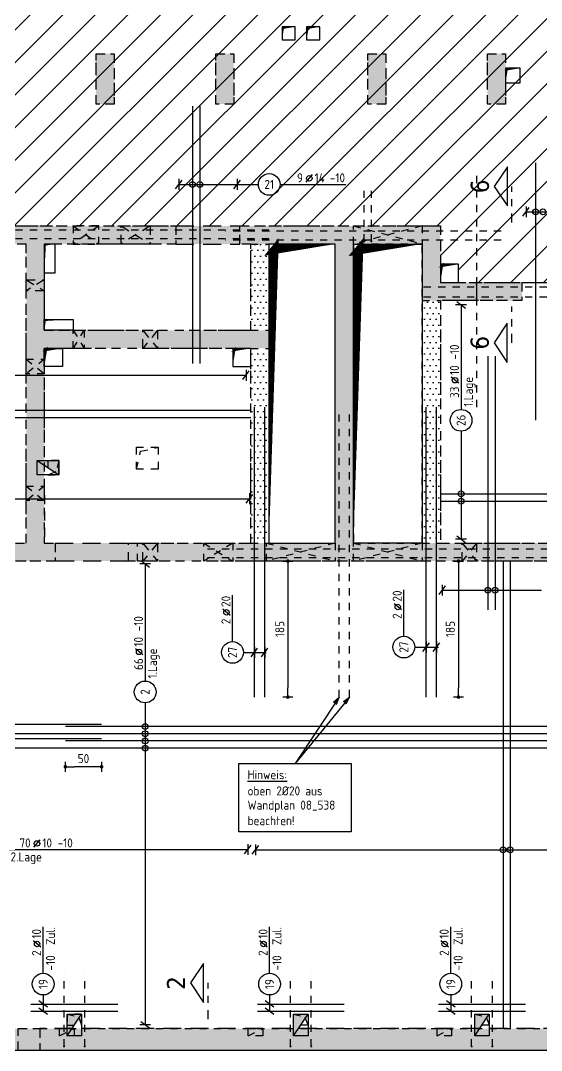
# Model space of a CAD drawing. Extents: x -4 to 87.4, y -7.1 to 49.1.
# Drawn here: x 19.92 to 27.11, y 17.26 to 31.47 of the extents above; entities that cross this region are included whole.
import ezdxf
from ezdxf.enums import TextEntityAlignment as Align

# ---------------------------------------------------------------- set-up
doc = ezdxf.new("R2010")
doc.units = 0
doc.header["$LTSCALE"] = 0.5
for name, pattern in [('AUSGEZOGEN', [1000.01, 1000, 0.01]), ('DASHED', [0.75, 0.5, -0.25]), ('DOT', [0.175, 0.05, -0.125]), ('HIDDEN', [0.375, 0.25, -0.125]), ('HIDDEN2', [0.187, 0.125, -0.062]), ('PUNKT', [0.175, 0.05, -0.125]), ('STRICHPUNKT2', [0.55, 0.25, -0.125, 0.05, -0.125]), ('VERDECKT', [0.375, 0.25, -0.125])]:
    doc.linetypes.add(name, pattern=pattern)
for name, color, linetype in [('1.OG', 7, 'Continuous'), ('BETON', 7, 'Continuous'), ('Brüstung 1.OG', 7, 'Continuous'), ('BZ', 7, 'Continuous'), ('DD', 7, 'Continuous'), ('DRUEBER', 7, 'Continuous'), ('grau_dunkel', 7, 'Continuous'), ('grau_hell', 7, 'Continuous'), ('grau_mittel', 7, 'Continuous'), ('HILFE', 7, 'Continuous'), ('MASSE', 7, 'Continuous'), ('OBJEKT', 7, 'Continuous'), ('RND', 7, 'Continuous'), ('SCHATTEN', 7, 'Continuous'), ('SCHNITTE', 7, 'Continuous'), ('SCHRAFF', 7, 'Continuous'), ('TEXT', 7, 'Continuous'), ('VERDECKT', 7, 'Continuous'), ('VERDECKT1', 7, 'Continuous'), ('WD', 7, 'Continuous')]:
    doc.layers.add(name, color=color, linetype=linetype)
doc.styles.add('helv', font='tahoma.ttf')
doc.styles.add('txt', font='isocp.shx')
doc.dimstyles.new('DOT_I', dxfattribs={"dimscale": 0.5, "dimtxt": 0.25, "dimasz": 0.25, "dimexe": 0.1, "dimexo": 0.3, "dimgap": 0.1, "dimtad": 1, "dimdec": 3, "dimzin": 3, "dimtxsty": 'txt', "dimblk": 'DOT', "dimblk1": 'DOT', "dimblk2": 'DOT', "dimsah": 1, "dimcen": 0.1, "dimse1": 1, "dimse2": 1, "dimazin": 0, "dimtfac": 1, "dimtdec": 4, "dimtix": 1, "dimtmove": 2, "dimatfit": 3, "dimfxl": 0, "dimtvp": 1, "dimtolj": 1, "dimtzin": 0, "dimarcsym": 0})
pattern_1 = [(0, (1.404987, 55.841414), (0.01984375, 0.0396875), [0, -0.0396875])]

# ---------------------------------------------------------------- blocks, each defined once
blk = doc.blocks.new('lei_gre')
at = {"layer": 'RND', "color": 7, "linetype": 'Continuous'}
for p, q in [((-0.09, -0.12), (0.09, 0.12)), ((0, 0.15), (0, -0.15))]:
    blk.add_line(p, q, dxfattribs=at)
blk = doc.blocks.new('RND_LEI')
at = {"layer": 'RND', "color": 7, "linetype": 'Continuous'}
blk.add_line((1.022, 0.066), (1.19, 0.27), dxfattribs=at)
for centre, radius in [((0, 0), 0.3), ((1.106, 0.168), 0.075)]:
    blk.add_circle(centre, radius, dxfattribs=at)
at = {"layer": 'RND', "color": 7, "linetype": 'Continuous', "style": 'txt'}
blk.add_attdef('ANZ', text='', height=0.25, dxfattribs=at).set_placement((0.931, 0.057), align=Align.RIGHT)
for tag, p in [('DUM', (1.253, 0.057)), ('ABSTD', (1.674, 0.057)), ('POSTXT', (0.374, -0.327))]:
    blk.add_attdef(tag, p, '', height=0.25, dxfattribs=at)
blk.add_attdef('POSL', text='', height=0.25, dxfattribs=at).set_placement((0, 0), align=Align.MIDDLE)
blk = doc.blocks.new('DOT')
at = {"layer": 'MASSE', "color": 7, "linetype": 'Continuous'}
for p, q in [((0, 0), (-1, 0)), ((0, 0.54), (0, -0.54))]:
    blk.add_line(p, q, dxfattribs=at)
at = {"layer": 'MASSE', "color": 7, "linetype": 'Continuous', "const_width": 0.2}
blk.add_lwpolyline([(-0.1, 0, 1), (0.1, 0, 1)], format="xyb", close=True, dxfattribs=at)
blk = doc.blocks.new('*D17')
at = {"layer": 'Defpoints', "color": 0, "linetype": 'AUSGEZOGEN', "transparency": 16777216}
for p in [(20.539, 21.173), (20.539, 21.173), (21.039, 21.173)]:
    blk.add_point(p, dxfattribs=at)
at = {"layer": 'MASSE', "color": 0, "linetype": 'AUSGEZOGEN', "lineweight": -2, "transparency": 16777216}
blk.add_line((20.914, 21.173), (20.664, 21.173), dxfattribs=at)
at = {"layer": 'MASSE', "color": 0, "linetype": 'AUSGEZOGEN', "lineweight": -2, "transparency": 16777216, "xscale": 0.125, "yscale": 0.125, "zscale": 0.125, "rotation": 180}
blk.add_blockref('DOT', (20.539, 21.173), dxfattribs=at)
at = {"layer": 'MASSE', "color": 0, "linetype": 'AUSGEZOGEN', "lineweight": -2, "transparency": 16777216, "xscale": 0.125, "yscale": 0.125, "zscale": 0.125}
blk.add_blockref('DOT', (21.039, 21.173), dxfattribs=at)
at = {"layer": 'MASSE', "color": 0, "linetype": 'AUSGEZOGEN', "transparency": 16777216, "insert": (20.789, 21.286), "char_height": 0.125, "attachment_point": 5, "style": 'txt'}
blk.add_mtext('\\A1;50', dxfattribs=at)
blk = doc.blocks.new('SCHN-1')
at = {"layer": 'SCHNITTE', "color": 5, "linetype": 'Continuous'}
blk.add_lwpolyline([(0.54, 0.125), (0, 0.485), (-0.54, 0.125)], close=True, dxfattribs=at)
at = {"layer": 'SCHNITTE', "color": 6, "linetype": 'Continuous', "style": 'helv'}
blk.add_attdef('SCHN-1', text='', height=0.5, dxfattribs=at).set_placement((0, 0.635), align=Align.CENTER)
blk = doc.blocks.new('*D64')
at = {"layer": 'Defpoints', "color": 0, "linetype": 'AUSGEZOGEN', "transparency": 16777216}
for p in [(23.61, 24.01), (23.61, 22.135), (23.61, 22.135)]:
    blk.add_point(p, dxfattribs=at)
at = {"layer": 'MASSE', "color": 0, "linetype": 'AUSGEZOGEN', "lineweight": -2, "transparency": 16777216}
blk.add_line((23.61, 23.885), (23.61, 22.26), dxfattribs=at)
at = {"layer": 'MASSE', "color": 0, "linetype": 'AUSGEZOGEN', "lineweight": -2, "transparency": 16777216, "xscale": 0.125, "yscale": 0.125, "zscale": 0.125}
for p, rotation in [((23.61, 24.01), 90), ((23.61, 22.135), 270)]:
    blk.add_blockref('DOT', p, dxfattribs=dict(at, rotation=rotation))
at = {"layer": 'MASSE', "color": 0, "linetype": 'AUSGEZOGEN', "transparency": 16777216, "insert": (23.498, 23.073), "char_height": 0.125, "attachment_point": 5, "rotation": 90, "style": 'txt'}
blk.add_mtext('\\A1;185', dxfattribs=at)
blk = doc.blocks.new('*D65')
at = {"layer": 'Defpoints', "color": 0, "linetype": 'AUSGEZOGEN', "transparency": 16777216}
for p in [(25.964, 24.01), (25.964, 22.135), (25.964, 22.135)]:
    blk.add_point(p, dxfattribs=at)
at = {"layer": 'MASSE', "color": 0, "linetype": 'AUSGEZOGEN', "lineweight": -2, "transparency": 16777216}
blk.add_line((25.964, 23.885), (25.964, 22.26), dxfattribs=at)
at = {"layer": 'MASSE', "color": 0, "linetype": 'AUSGEZOGEN', "lineweight": -2, "transparency": 16777216, "xscale": 0.125, "yscale": 0.125, "zscale": 0.125}
for p, rotation in [((25.964, 24.01), 90), ((25.964, 22.135), 270)]:
    blk.add_blockref('DOT', p, dxfattribs=dict(at, rotation=rotation))
at = {"layer": 'MASSE', "color": 0, "linetype": 'AUSGEZOGEN', "transparency": 16777216, "insert": (25.852, 23.073), "char_height": 0.125, "attachment_point": 5, "rotation": 90, "style": 'txt'}
blk.add_mtext('\\A1;185', dxfattribs=at)
blk = doc.blocks.new('Pfeillinie')
at = {"layer": 'TEXT', "linetype": 'Continuous'}
blk.add_hatch(color=7, dxfattribs=at).paths.add_polyline_path([(0, 0), (-0.8, 0.2), (-0.8, 0), (-0.8, -0.2)])
at = {"layer": 'TEXT', "color": 7, "linetype": 'Continuous'}
for p, q in [((-0.8, 0), (-0.8, 0.2)), ((-0.8, 0.2), (0, 0)), ((-0.8, 0), (-0.8, -0.2)), ((-0.8, -0.2), (0, 0))]:
    blk.add_line(p, q, dxfattribs=at)

msp = doc.modelspace()

# ---------------------------------------------------------------- hatches: boundary and pattern name
at = {"layer": 'grau_dunkel', "transparency": 33554687}
for points in [[(20.4489, 25.4001), (20.1489, 25.4001), (20.4489, 25.2001)], [(20.5639, 17.7601), (20.5639, 17.4601), (20.7639, 17.7601)], [(23.6889, 17.7601), (23.6889, 17.4601), (23.8889, 17.7601)], [(26.1889, 17.7601), (26.1889, 17.4601), (26.3889, 17.7601)]]:
    msp.add_hatch(color=21, dxfattribs=at).paths.add_polyline_path(points)
at = {"layer": 'grau_hell', "linetype": 'AUSGEZOGEN'}
h = msp.add_hatch(dxfattribs=at)
h.set_pattern_fill('ANSI31', color=9, scale=0.1, style=0, double=1)
h.set_pattern_definition([(45, (0.41612, -0.21238), (-0.2245064, 0.2245064), [])])
h.paths.add_polyline_path([(28.2389, 27.8551), (28.2389, 27.8551), (28.5239, 27.8551), (28.5239, 28.4851), (29.7439, 28.4851), (29.7439, 27.8551), (30.5889, 27.8551), (30.5889, 27.6051), (30.5889, 27.6051), (29.7014, 27.6051), (29.7014, 24.2601), (30.7839, 24.2601), (34.3339, 24.2601), (35.3439, 24.2601), (36.589, 24.2601), (36.5889, 27.6051), (35.5389, 27.6051), (35.5389, 27.8551), (36.0889, 27.8551), (36.0889, 28.3551), (36.5889, 28.3551), (36.5889, 28.6351), (42.4139, 28.6351), (42.4139, 30.2601), (42.4139, 38.2101), (41.1139, 38.2101), (41.1139, 32.0444), (17.7389, 32.0444), (17.7389, 38.2101), (16.4139, 38.2101), (16.4139, 31.3801), (16.6039, 31.3801), (16.6039, 31.2001), (16.4139, 31.2001), (16.4139, 30.2601), (16.4139, 28.6351), (22.0639, 28.6351), (22.9489, 28.6351), (25.7139, 28.6351), (25.7139, 28.1051), (25.9639, 28.1051), (25.9639, 27.8551), (26.8389, 27.8551), (26.8389, 27.8551)])
at = {"layer": 'grau_mittel'}
h = msp.add_hatch(color=61, dxfattribs=at)
h.paths.add_polyline_path([(18.8639, 30.3151), (19.1139, 30.3151), (19.1139, 31.0101), (18.8639, 31.0101)])
h.paths.add_polyline_path([(21.2139, 31.0101), (20.9639, 31.0101), (20.9639, 30.3151), (21.2139, 30.3151)])
h.paths.add_polyline_path([(22.6139, 30.3151), (22.8639, 30.3151), (22.8639, 31.0101), (22.6139, 31.0101)])
h.paths.add_polyline_path([(24.9639, 31.0101), (24.7139, 31.0101), (24.7139, 30.3151), (24.9639, 30.3151)])
h.paths.add_polyline_path([(26.6139, 31.0101), (26.3639, 31.0101), (26.3639, 30.3151), (26.6139, 30.3151)])
h.paths.add_polyline_path([(30.3639, 31.0101), (30.1139, 31.0101), (30.1139, 30.3151), (30.3639, 30.3151)])
h.paths.add_polyline_path([(32.4639, 31.0101), (32.2139, 31.0101), (32.2139, 30.3151), (32.4639, 30.3151)])
h.paths.add_polyline_path([(34.1139, 31.0101), (33.8639, 31.0101), (33.8639, 30.3151), (34.1139, 30.3151)])
h.paths.add_polyline_path([(28.7139, 31.0101), (28.4639, 31.0101), (28.4639, 30.3151), (28.7139, 30.3151)])
h.paths.add_polyline_path([(35.9639, 30.3151), (36.2139, 30.3151), (36.2139, 31.0101), (35.9639, 31.0101)])
h.paths.add_polyline_path([(37.8639, 31.0101), (37.6139, 31.0101), (37.6139, 30.3151), (37.8639, 30.3151)])
h.paths.add_polyline_path([(39.9639, 31.0101), (39.7139, 31.0101), (39.7139, 30.3151), (39.9639, 30.3151)])
h = msp.add_hatch(color=61, dxfattribs=at)
h.paths.add_polyline_path([(13.6639, 24.0101), (14.0636, 24.0101), (14.0636, 24.2601), (13.914, 24.2601), (13.9139, 28.3851), (16.4139, 28.3851), (16.4139, 28.6351), (13.6639, 28.6351)])
h.paths.add_polyline_path([(14.0636, 24.2601), (14.0636, 24.0101), (15.0739, 24.0101), (15.0739, 24.2601)], flags=17)
h.paths.add_polyline_path([(15.0739, 24.0101), (15.2739, 24.0101), (15.2739, 24.2601), (15.0739, 24.2601)], flags=17)
h.paths.add_polyline_path([(18.4389, 24.0101), (18.4389, 24.2601), (15.4739, 24.2601), (15.4739, 24.0101)])
h.paths.add_polyline_path([(18.6389, 24.0101), (18.8389, 24.0101), (18.8389, 24.2601), (18.6389, 24.2601)])
h.paths.add_polyline_path([(19.8489, 24.0101), (19.8489, 24.2601), (18.8389, 24.2601), (18.8389, 24.0101)])
h.paths.add_polyline_path([(20.3989, 24.0101), (20.3989, 24.2601), (20.249, 24.2601), (20.2489, 26.9451), (21.6089, 26.9451), (21.6089, 27.1951), (20.2489, 27.1951), (20.2489, 27.7401), (19.9989, 27.7401), (19.9989, 24.2601), (19.8489, 24.2601), (19.8489, 24.0101)])
h = msp.add_hatch(color=61, dxfattribs=at)
h.paths.add_polyline_path([(16.6139, 28.6351), (16.6139, 28.3851), (17.6689, 28.3851), (17.6689, 28.6351)])
h.paths.add_polyline_path([(17.8689, 28.6351), (17.8689, 28.3851), (19.9989, 28.3851), (19.9989, 27.8901), (20.2489, 27.8901), (20.2489, 28.3851), (21.3089, 28.3851), (21.3089, 28.6351)])
h.paths.add_polyline_path([(22.0639, 28.6351), (21.7089, 28.6351), (21.7089, 28.3851), (22.0639, 28.3851)])
h.paths.add_polyline_path([(22.0639, 28.6351), (22.0639, 28.3851), (22.9489, 28.3851), (22.9489, 28.6351)])
h.paths.add_polyline_path([(22.9489, 28.6351), (22.9489, 28.3851), (23.0989, 28.3851), (23.3489, 28.3851), (24.2639, 28.3851), (24.2639, 24.2601), (23.3489, 24.2601), (23.0989, 24.2601), (21.8089, 24.2601), (21.8089, 24.0101), (26.0139, 24.0101), (26.0139, 24.2601), (25.7139, 24.2601), (25.4639, 24.2601), (24.5139, 24.2601), (24.5139, 28.3851), (25.4639, 28.3851), (25.4639, 27.6051), (25.7139, 27.6051), (26.8389, 27.6051), (26.8389, 27.8551), (25.7139, 27.8551), (25.7139, 28.6351)])
for points in [[(23.0989, 26.9451), (23.3489, 26.9451), (23.3489, 27.1951), (23.0989, 27.1951), (21.8089, 27.1951), (21.8089, 26.9451)], [(34.3339, 24.0101), (34.3339, 24.2601), (26.2139, 24.2601), (26.2139, 24.0101)]]:
    msp.add_hatch(color=61, dxfattribs=at).paths.add_polyline_path(points)
h = msp.add_hatch(color=61, dxfattribs=at)
h.paths.add_polyline_path([(21.4089, 24.0101), (21.4089, 24.2601), (20.3989, 24.2601), (20.3989, 24.0101)])
h.paths.add_polyline_path([(21.4089, 24.2601), (21.4089, 24.0101), (21.6089, 24.0101), (21.6089, 24.2601)])
h = msp.add_hatch(color=61, dxfattribs=at)
h.paths.add_polyline_path([(10.5389, 17.5601), (10.5389, 17.2601), (13.6389, 17.2601), (13.6389, 17.5601)])
h.paths.add_polyline_path([(13.9389, 17.5601), (13.9389, 17.2601), (19.8889, 17.2601), (19.8889, 17.5601)])
h.paths.add_polyline_path([(20.1889, 17.5601), (20.1889, 17.2601), (27.3889, 17.2601), (27.3889, 17.5601)])
h.paths.add_polyline_path([(34.8889, 17.2601), (34.8889, 17.5601), (27.6889, 17.5601), (27.6889, 17.2601)])
h.paths.add_polyline_path([(35.1889, 17.5601), (35.1889, 17.2601), (42.3889, 17.2601), (42.3889, 17.5601)])
h.paths.add_polyline_path([(42.6889, 17.5601), (42.6889, 17.2601), (48.3889, 17.2601), (48.3889, 17.5601)])
h = msp.add_hatch(color=61, dxfattribs=at)
h.paths.add_polyline_path([(13.9389, 17.2601), (13.9389, 17.5601), (13.6389, 17.5601), (13.6389, 17.2601)])
h.paths.add_polyline_path([(20.1889, 17.5601), (19.8889, 17.5601), (19.8889, 17.2601), (20.1889, 17.2601)])
h.paths.add_polyline_path([(27.6889, 17.5601), (27.3889, 17.5601), (27.3889, 17.2601), (27.6889, 17.2601)])
h.paths.add_polyline_path([(35.1889, 17.2601), (35.1889, 17.5601), (34.8889, 17.5601), (34.8889, 17.2601)])
at = {"layer": 'SCHRAFF'}
h = msp.add_hatch(dxfattribs=at)
h.set_pattern_fill('DOTS', scale=0.025, double=1)
h.set_pattern_definition(pattern_1)
h.paths.add_polyline_path([(21.2139, 31.0101), (20.9639, 31.0101), (20.9639, 30.3151), (21.2139, 30.3151)])
h.paths.add_polyline_path([(22.6139, 30.3151), (22.8639, 30.3151), (22.8639, 31.0101), (22.6139, 31.0101)])
h.paths.add_polyline_path([(24.9639, 31.0101), (24.7139, 31.0101), (24.7139, 30.3151), (24.9639, 30.3151)])
h.paths.add_polyline_path([(26.3639, 30.3151), (26.6139, 30.3151), (26.6139, 31.0101), (26.3639, 31.0101)])
h = msp.add_hatch(dxfattribs=at)
h.set_pattern_fill('DOTS', scale=0.025, double=1)
h.set_pattern_definition(pattern_1)
h.paths.add_polyline_path([(20.2489, 27.1951), (20.2489, 28.3851), (22.0639, 28.3851), (22.0639, 28.6351), (13.6639, 28.6351), (13.6639, 24.0101), (14.0639, 24.0101), (14.0639, 24.2601), (13.9139, 24.2601), (13.9139, 28.3851), (19.999, 28.3851), (19.999, 24.2601), (19.8489, 24.2601), (19.8489, 24.0101), (20.3989, 24.0101), (20.3989, 24.2601), (20.2489, 24.2601), (20.2489, 26.9451), (23.0989, 26.9451), (23.3489, 26.9451), (23.3489, 27.1951), (23.0989, 27.1951)])
h.paths.add_polyline_path([(15.0739, 24.2601), (15.0739, 24.0101), (18.8389, 24.0101), (18.8389, 24.2601)])
h = msp.add_hatch(dxfattribs=at)
h.set_pattern_fill('DOTS', scale=0.025, double=1)
h.set_pattern_definition(pattern_1)
h.paths.add_polyline_path([(28.2389, 27.8551), (28.2389, 27.6051), (30.5889, 27.6051), (30.5889, 27.8551)], flags=17)
h.paths.add_polyline_path([(34.1389, 27.6051), (34.1389, 27.8551), (31.9889, 27.8551), (31.9889, 27.6051)])
h.paths.add_polyline_path([(30.7839, 24.0101), (30.7839, 24.2601), (25.7139, 24.2601), (25.4639, 24.2601), (24.5139, 24.2601), (24.5139, 28.3851), (25.4639, 28.3851), (25.4639, 27.6051), (25.7139, 27.6051), (26.8389, 27.6051), (26.8389, 27.8551), (25.7139, 27.8551), (25.7139, 28.6351), (22.9489, 28.6351), (22.9489, 28.3851), (23.0989, 28.3851), (23.3489, 28.3851), (24.2639, 28.3851), (24.2639, 24.2601), (23.3489, 24.2601), (23.0989, 24.2601), (21.5339, 24.2601), (21.5339, 24.0101)])
h = msp.add_hatch(dxfattribs=at)
h.set_pattern_fill('DOTS', scale=0.05, double=1)
h.set_pattern_definition([(0, (1.40499, 55.841414), (0.0396875, 0.079375), [0, -0.079375])])
h.paths.add_polyline_path([(23.3489, 28.3851), (23.0989, 28.3851), (23.0989, 27.1951), (23.3489, 27.1951)])
h.paths.add_polyline_path([(23.0989, 24.2601), (23.3489, 24.2601), (23.3489, 26.9451), (23.0989, 26.9451)])
h.paths.add_polyline_path([(25.4639, 24.2601), (25.7139, 24.2601), (25.7139, 27.6051), (25.4639, 27.6051)])
h = msp.add_hatch(dxfattribs=at)
h.set_pattern_fill('DOTS', scale=0.025, double=1)
h.set_pattern_definition(pattern_1)
h.paths.add_polyline_path([(13.6389, 17.2601), (13.9389, 17.2601), (13.9389, 17.5601), (13.6389, 17.5601)])
h.paths.add_polyline_path([(19.8889, 17.2601), (20.1889, 17.2601), (20.1889, 17.5601), (19.8889, 17.5601)])

# ---------------------------------------------------------------- linework, layer by layer
at = {"layer": '1.OG', "color": 7, "linetype": 'DOT', "lineweight": -2}
for points in [[(20.9639, 31.0101), (21.2139, 31.0101), (21.2139, 30.3151), (20.9639, 30.3151)], [(22.6139, 31.0101), (22.8639, 31.0101), (22.8639, 30.3151), (22.6139, 30.3151)], [(24.7139, 31.0101), (24.9639, 31.0101), (24.9639, 30.3151), (24.7139, 30.3151)], [(26.3639, 31.0101), (26.6139, 31.0101), (26.6139, 30.3151), (26.3639, 30.3151)], [(19.8889, 17.5601), (20.1889, 17.5601), (20.1889, 17.2601), (19.8889, 17.2601)]]:
    msp.add_lwpolyline(points, close=True, dxfattribs=at)
for points in [[(13.6639, 28.6351), (22.0639, 28.6351), (22.0639, 28.3851), (20.2489, 28.3851), (20.2489, 27.1951), (23.0989, 27.1951), (23.0989, 28.3851), (22.9489, 28.3851), (22.9489, 28.6351), (25.7139, 28.6351), (25.7139, 27.8551), (26.8389, 27.8551), (26.8389, 27.6051), (25.7139, 27.6051), (25.7139, 24.2601), (30.7839, 24.2601)], [(19.8489, 24.2601), (19.999, 24.2601), (19.999, 28.3851), (13.9139, 28.3851)], [(23.3489, 24.2601), (24.2639, 24.2601), (24.2639, 28.3851), (23.3489, 28.3851), (23.3489, 24.2601)], [(25.4639, 24.2601), (25.4639, 28.3851), (24.5139, 28.3851), (24.5139, 24.2601), (25.4639, 24.2601)], [(30.7839, 24.0101), (21.5339, 24.0101), (21.5339, 24.2601), (23.0989, 24.2601), (23.0989, 26.9451), (20.2489, 26.9451), (20.2489, 24.2601), (20.3989, 24.2601), (20.3989, 24.0101), (19.8489, 24.0101)]]:
    msp.add_lwpolyline(points, dxfattribs=at)
at = {"layer": 'BETON', "color": 6, "linetype": 'AUSGEZOGEN', "lineweight": -2}
msp.add_line((48.9389, 17.2601), (9.9639, 17.2601), dxfattribs=at)
for points in [[(24.2639, 28.3851), (23.3489, 28.3851), (23.3489, 24.2601), (24.2639, 24.2601)], [(24.5139, 28.3851), (25.4639, 28.3851), (25.4639, 24.2601), (24.5139, 24.2601)]]:
    msp.add_lwpolyline(points, close=True, dxfattribs=at)
at = {"layer": 'Brüstung 1.OG', "color": 102, "linetype": 'DOT'}
for p, q in [((20.1889, 17.5601), (27.3889, 17.5601)), ((27.3889, 17.2601), (20.1889, 17.2601))]:
    msp.add_line(p, q, dxfattribs=at)
at = {"layer": 'BZ', "color": 102, "linetype": 'PUNKT'}
for p, q in [((20.6489, 28.6351), (20.9989, 28.3851)), ((20.9989, 28.6351), (20.6489, 28.3851)), ((24.5139, 28.6351), (25.4639, 28.3851)), ((25.4639, 28.6351), (24.5139, 28.3851)), ((20.6489, 26.9451), (20.7989, 27.1951)), ((20.6489, 27.1951), (20.7989, 26.9451)), ((19.999, 26.7951), (20.2489, 26.5951)), ((20.2489, 26.7951), (19.999, 26.5951)), ((19.999, 25.0451), (20.2489, 24.8451)), ((20.2489, 25.0451), (19.999, 24.8451)), ((22.4489, 24.2601), (22.8489, 24.0101)), ((22.8489, 24.2601), (22.4489, 24.0101)), ((23.3139, 24.2601), (24.2639, 24.0101)), ((24.2639, 24.2601), (23.3139, 24.0101)), ((24.514, 24.2601), (25.4639, 24.0101)), ((25.4639, 24.2601), (24.514, 24.0101))]:
    msp.add_line(p, q, dxfattribs=at)
for points in [[(20.9989, 28.6351), (20.6489, 28.6351), (20.6489, 28.3851), (20.9989, 28.3851)], [(24.5139, 28.6351), (25.4639, 28.6351), (25.4639, 28.3851), (24.5139, 28.3851)], [(20.6489, 27.1951), (20.7989, 27.1951), (20.7989, 26.9451), (20.6489, 26.9451)], [(19.9989, 26.7951), (20.2489, 26.7951), (20.2489, 26.5951), (19.9989, 26.5951)], [(19.999, 25.0451), (20.2489, 25.0451), (20.2489, 24.8451), (19.999, 24.8451)], [(22.4489, 24.2601), (22.8489, 24.2601), (22.8489, 24.0101), (22.4489, 24.0101)], [(23.3139, 24.2601), (24.2639, 24.2601), (24.2639, 24.0101), (23.3139, 24.0101)], [(24.514, 24.2601), (25.4639, 24.2601), (25.4639, 24.0101), (24.514, 24.0101)]]:
    msp.add_lwpolyline(points, close=True, dxfattribs=at)
at = {"layer": 'DD', "color": 7, "linetype": 'HIDDEN2'}
for p, q in [((21.5781, 25.5252), (21.8189, 25.5801)), ((21.5189, 25.2801), (21.5781, 25.5252)), ((20.4489, 25.4001), (20.4088, 25.2433)), ((20.4088, 25.2433), (20.2989, 25.2001)), ((20.5639, 17.7601), (20.7207, 17.7199)), ((23.6889, 17.7601), (23.8457, 17.7199)), ((26.1889, 17.7601), (26.3457, 17.7199)), ((20.7207, 17.7199), (20.7639, 17.6101)), ((23.8457, 17.7199), (23.8889, 17.6101)), ((26.3457, 17.7199), (26.3889, 17.6101))]:
    msp.add_line(p, q, dxfattribs=at)
at = {"layer": 'DD', "color": 7, "linetype": 'AUSGEZOGEN'}
for p, q in [((20.1489, 25.4001), (20.4489, 25.2001)), ((20.5639, 17.4601), (20.7639, 17.7601)), ((23.6889, 17.4601), (23.8889, 17.7601)), ((26.1889, 17.4601), (26.3889, 17.7601))]:
    msp.add_line(p, q, dxfattribs=at)
for points in [[(23.7089, 31.3801), (23.5289, 31.3801), (23.5289, 31.2001), (23.7089, 31.2001)], [(24.0489, 31.3801), (23.8689, 31.3801), (23.8689, 31.2001), (24.0489, 31.2001)], [(26.6139, 30.6101), (26.8139, 30.6101), (26.8139, 30.8101), (26.6139, 30.8101)], [(20.3989, 28.3851), (20.2489, 28.3851), (20.2489, 27.9851), (20.3989, 27.9851)], [(25.9639, 28.1051), (25.7139, 28.1051), (25.7139, 27.8551), (25.9639, 27.8551)], [(20.2489, 27.3451), (20.6489, 27.3451), (20.6489, 27.1951), (20.2489, 27.1951)], [(20.4989, 26.6951), (20.2489, 26.6951), (20.2489, 26.9451), (20.4989, 26.9451)], [(22.8489, 26.6951), (23.0989, 26.6951), (23.0989, 26.9451), (22.8489, 26.9451)], [(20.4489, 25.4001), (20.4489, 25.2001), (20.1489, 25.2001), (20.1489, 25.4001)], [(20.5639, 17.7601), (20.7639, 17.7601), (20.7639, 17.4601), (20.5639, 17.4601)], [(23.6889, 17.7601), (23.8889, 17.7601), (23.8889, 17.4601), (23.6889, 17.4601)], [(26.1889, 17.7601), (26.3889, 17.7601), (26.3889, 17.4601), (26.1889, 17.4601)]]:
    msp.add_lwpolyline(points, close=True, dxfattribs=at)
at = {"layer": 'DD', "color": 7, "linetype": 'HIDDEN2'}
for points in [[(21.5189, 25.5801), (21.8189, 25.5801), (21.8189, 25.2801), (21.5189, 25.2801)], [(20.4489, 25.2001), (20.4489, 25.4001), (20.2989, 25.4001), (20.2989, 25.2001)], [(20.7639, 17.7601), (20.5639, 17.7601), (20.5639, 17.6101), (20.7639, 17.6101)], [(23.6889, 17.7601), (23.8889, 17.7601), (23.8889, 17.6101), (23.6889, 17.6101)], [(26.1889, 17.7601), (26.3889, 17.7601), (26.3889, 17.6101), (26.1889, 17.6101)]]:
    msp.add_lwpolyline(points, close=True, dxfattribs=at)
at = {"layer": 'DRUEBER', "color": 7, "linetype": 'HIDDEN2'}
for p, q in [((23.0989, 28.3851), (23.3489, 28.3851)), ((25.4639, 27.6051), (25.7139, 27.6051)), ((23.0989, 27.1951), (23.3489, 27.1951)), ((23.0989, 26.9451), (23.3489, 26.9451)), ((23.0989, 24.2601), (23.3489, 24.2601)), ((25.4639, 24.2601), (25.7139, 24.2601))]:
    msp.add_line(p, q, dxfattribs=at)
at = {"layer": 'grau_dunkel', "color": 21}
for points in [[(23.3489, 24.2601, 0, 0.1335, 0), (23.4157, 28.384, 0, 0, 0), (23.355, 28.3107, 0.1492, 0, 0), (24.2639, 28.3851, 0, 0, 0)], [(24.514, 24.2601, 0, 0.1388, 0), (24.5833, 28.3839, 0, 0, 0), (24.5202, 28.3079, 0.1549, 0, 0), (25.4639, 28.3851, 0, 0, 0)]]:
    msp.add_lwpolyline(points, format="xyseb", dxfattribs=at)
at = {"layer": 'HILFE', "color": 102, "linetype": 'AUSGEZOGEN'}
msp.add_lwpolyline([(22.9329, 21.2171), (24.4838, 21.2171), (24.4838, 20.2763), (22.9329, 20.2763)], close=True, dxfattribs=at)
at = {"layer": 'OBJEKT', "color": 7, "linetype": 'AUSGEZOGEN'}
msp.add_line((26.8389, 27.8551), (28.2389, 27.8551), dxfattribs=at)
at = {"layer": 'RND', "color": 7, "linetype": 'AUSGEZOGEN'}
for p, q in [((22.1045, 29.207), (22.9097, 29.207)), ((22.9097, 29.207), (23.2025, 29.207)), ((23.5025, 29.207), (24.4087, 29.207)), ((26.897, 28.8287), (28.1765, 28.8287)), ((26, 27.5447), (26, 26.1024)), ((17.1222, 26.5736), (23.0322, 26.5736)), ((26, 25.8024), (26, 24.3136)), ((17.1493, 24.8707), (23.0807, 24.8707)), ((21.6401, 23.9729), (21.6401, 22.3548)), ((25.2099, 22.9749), (25.2099, 23.6149)), ((25.7408, 23.6093), (27.1088, 23.6093)), ((22.8461, 22.9011), (22.8461, 23.5411)), ((21.6401, 22.0548), (21.6401, 17.6149)), ((19.7453, 20.0309), (23.0566, 20.0309)), ((23.1635, 20.0273), (27.6096, 20.0273)), ((20.2329, 18.3253), (20.2329, 18.9653)), ((23.3579, 18.3253), (23.3579, 18.9653)), ((25.8579, 18.3253), (25.8579, 18.9653))]:
    msp.add_line(p, q, dxfattribs=at)
at = {"layer": 'RND', "color": 102, "linetype": 'AUSGEZOGEN'}
for p, q in [((22.9961, 22.7511), (23.3097, 22.7511)), ((25.3599, 22.8249), (25.6892, 22.8249)), ((20.2329, 18.0253), (20.2329, 17.7994)), ((23.3579, 18.0253), (23.3579, 17.7994)), ((25.8579, 18.0253), (25.8579, 17.7994))]:
    msp.add_line(p, q, dxfattribs=at)
at = {"layer": 'RND', "color": 1, "linetype": 'AUSGEZOGEN'}
for points in [[(22.2935, 30.2851), (22.2935, 26.7351)], [(22.3935, 30.2851), (22.3935, 26.7351)], [(27.0293, 29.5051), (27.0293, 25.9551)], [(26.212, 27.8262), (26.212, 27.6361)], [(26.3697, 26.8361), (26.3697, 23.3361)], [(26.4697, 26.8361), (26.4697, 23.3361)], [(23.0989, 26.0885), (13.0989, 26.0885)], [(23.1471, 22.1351), (23.1471, 26.1351)], [(23.29, 22.1351), (23.29, 26.1351)], [(25.5186, 22.1351), (25.5186, 26.1351)], [(25.6615, 22.1351), (25.6615, 26.1351)], [(23.0989, 25.9885), (13.0989, 25.9885)], [(25.7139, 24.9376), (29.3639, 24.9376)], [(25.7139, 24.8376), (29.3639, 24.8376)], [(26.579, 24.0101), (26.579, 17.5601)], [(26.679, 24.0101), (26.679, 17.5601)], [(21.0389, 21.7564), (10.2389, 21.7564)], [(28.0389, 21.6292), (17.2389, 21.6292)], [(31.3389, 21.7292), (20.5389, 21.7292)], [(21.0389, 21.5564), (10.2389, 21.5564)], [(31.3389, 21.5292), (20.5389, 21.5292)], [(28.0389, 21.4292), (17.2389, 21.4292)], [(20.0639, 17.8994), (21.2639, 17.8994)], [(20.0639, 17.7994), (21.2639, 17.7994)], [(23.1889, 17.8994), (24.3889, 17.8994)], [(23.1889, 17.7994), (24.3889, 17.7994)], [(25.6889, 17.8994), (26.8889, 17.8994)], [(25.6889, 17.7994), (26.8889, 17.7994)]]:
    msp.add_lwpolyline(points, dxfattribs=at)
at = {"layer": 'RND', "color": 1, "linetype": 'DOT'}
for points in [[(26.212, 29.3262), (26.212, 27.8262)], [(26.212, 27.6361), (26.212, 26.1361)]]:
    msp.add_lwpolyline(points, dxfattribs=at)
at = {"layer": 'RND', "color": 1, "linetype": 'HIDDEN2'}
for points in [[(24.6626, 28.4201), (24.6626, 29.1701)], [(24.7626, 28.4201), (24.7626, 29.1701)], [(23.3489, 28.5781), (15.5639, 28.5781)], [(26.5543, 28.5632), (22.749, 28.5632)], [(23.349, 28.4545), (15.5639, 28.4545)], [(26.5543, 28.4397), (22.749, 28.4397)], [(25.483, 27.793), (30.983, 27.793)], [(25.483, 27.6573), (30.983, 27.6573)], [(24.3174, 22.1351), (24.3174, 26.1351)], [(24.4602, 22.1351), (24.4602, 26.1351)], [(22.4989, 24.1805), (29.3514, 24.1805)], [(22.4989, 24.0616), (29.3514, 24.0616)], [(20.5212, 17.3151), (20.5212, 18.3151)], [(20.8067, 17.3151), (20.8067, 18.3151)], [(23.6462, 17.3151), (23.6462, 18.3151)], [(23.9317, 17.3151), (23.9317, 18.3151)], [(26.1462, 17.3151), (26.1462, 18.3151)], [(26.4317, 17.3151), (26.4317, 18.3151)]]:
    msp.add_lwpolyline(points, dxfattribs=at)
at = {"layer": 'RND', "color": 7, "linetype": 'AUSGEZOGEN'}
for points, const_width in [([(24.6696, 28.4201, -1), (24.6556, 28.4201, -1)], 0.014), ([(24.7696, 28.4201, -1), (24.7556, 28.4201, -1)], 0.014), ([(26.212, 27.8325, 1), (26.212, 27.82, 1)], 0.0125), ([(26.212, 27.6423, 1), (26.212, 27.6298, 1)], 0.0125), ([(20.5142, 17.3151, -1), (20.5282, 17.3151, -1)], 0.014), ([(20.8137, 17.3151, 1), (20.7997, 17.3151, 1)], 0.014), ([(23.6392, 17.3151, -1), (23.6532, 17.3151, -1)], 0.014), ([(23.9387, 17.3151, 1), (23.9247, 17.3151, 1)], 0.014), ([(26.1392, 17.3151, -1), (26.1532, 17.3151, -1)], 0.014), ([(26.4387, 17.3151, 1), (26.4247, 17.3151, 1)], 0.014)]:
    msp.add_lwpolyline(points, format="xyb", close=True, dxfattribs=dict(at, const_width=const_width))
at = {"layer": 'RND', "color": 102, "linetype": 'AUSGEZOGEN'}
for points in [[(24.3174, 22.1351), (23.7084, 21.2171)], [(24.4602, 22.1351), (23.7084, 21.2171)]]:
    msp.add_lwpolyline(points, dxfattribs=at)
at = {"layer": 'RND', "color": 7, "linetype": 'AUSGEZOGEN'}
for centre in [(22.2935, 29.207), (22.3935, 29.207), (27.0293, 28.8287), (27.1293, 28.8287), (26, 24.9376), (26, 24.8376), (26.3697, 23.6093), (26.4697, 23.6093), (21.6401, 21.7292), (21.6401, 21.6292), (21.6401, 21.5292), (21.6401, 21.4292), (26.579, 20.0273), (26.679, 20.0273)]:
    msp.add_circle(centre, 0.04, dxfattribs=at)
at = {"layer": 'SCHATTEN', "color": 1, "linetype": 'AUSGEZOGEN'}
for points in [[(23.5289, 31.2001, 0, 0.0294, 0), (23.5435, 31.3789, 0, 0, 0), (23.5301, 31.3654, 0.0294, 0, 0), (23.7089, 31.3801, 0, 0, 0)], [(23.8689, 31.2001, 0, 0.0294, 0), (23.8835, 31.3789, 0, 0, 0), (23.8701, 31.3654, 0.0294, 0, 0), (24.0489, 31.3801, 0, 0, 0)], [(26.6139, 30.6101, 0, 0.0326, 0), (26.6302, 30.8087, 0, 0, 0), (26.6152, 30.7938, 0.0326, 0, 0), (26.8139, 30.8101, 0, 0, 0)], [(20.2489, 27.9851, 0, 0.0224, 0), (20.2601, 28.3848, 0, 0, 0), (20.2499, 28.3729, 0.0245, 0, 0), (20.3989, 28.3851, 0, 0, 0)], [(25.7139, 27.8551, 0, 0.0408, 0), (25.7342, 28.1034, 0, 0, 0), (25.7156, 28.0848, 0.0408, 0, 0), (25.9639, 28.1051, 0, 0, 0)], [(20.2489, 27.1951, 0, 0.0245, 0), (20.2611, 27.3441, 0, 0, 0), (20.2492, 27.3339, 0.0224, 0, 0), (20.6489, 27.3451, 0, 0, 0)], [(20.2489, 26.6951, 0, 0.0408, 0), (20.2692, 26.9434, 0, 0, 0), (20.2506, 26.9248, 0.0408, 0, 0), (20.4989, 26.9451, 0, 0, 0)], [(22.8489, 26.6951, 0, 0.0408, 0), (22.8692, 26.9434, 0, 0, 0), (22.8506, 26.9248, 0.0408, 0, 0), (23.0989, 26.9451, 0, 0, 0)]]:
    msp.add_lwpolyline(points, format="xyseb", dxfattribs=at)
at = {"layer": 'SCHNITTE', "color": 5, "linetype": 'STRICHPUNKT2'}
for p, q in [((26.7011, 28.6802), (26.7011, 29.1802)), ((26.6996, 27.0221), (26.6996, 27.5221)), ((22.5092, 17.6902), (22.5092, 18.1902))]:
    msp.add_line(p, q, dxfattribs=at)
at = {"layer": 'VERDECKT', "color": 7, "linetype": 'VERDECKT', "lineweight": -2}
for points in [[(20.9639, 31.0101), (21.2139, 31.0101), (21.2139, 30.3151), (20.9639, 30.3151)], [(22.6139, 31.0101), (22.8639, 31.0101), (22.8639, 30.3151), (22.6139, 30.3151)], [(24.7139, 31.0101), (24.9639, 31.0101), (24.9639, 30.3151), (24.7139, 30.3151)], [(26.3639, 31.0101), (26.6139, 31.0101), (26.6139, 30.3151), (26.3639, 30.3151)], [(19.8889, 17.5601), (20.1889, 17.5601), (20.1889, 17.2601), (19.8889, 17.2601)]]:
    msp.add_lwpolyline(points, close=True, dxfattribs=at)
for points in [[(13.6639, 28.6351), (22.0639, 28.6351), (22.0639, 28.3851), (20.2489, 28.3851), (20.2489, 27.1951), (23.0989, 27.1951), (23.0989, 28.3851), (22.9489, 28.3851), (22.9489, 28.6351), (25.7139, 28.6351), (25.7139, 27.8551), (26.8389, 27.8551), (26.8389, 27.6051), (25.7139, 27.6051), (25.7139, 24.2601), (34.3339, 24.2601)], [(19.8489, 24.2601), (19.9989, 24.2601), (19.9989, 28.3851), (13.9139, 28.3851)], [(34.3339, 24.0101), (21.4089, 24.0101), (21.4089, 24.2601), (23.0989, 24.2601), (23.0989, 26.9451), (20.2489, 26.9451), (20.249, 24.2601), (20.3989, 24.2601), (20.3989, 24.0101), (19.8489, 24.0101)]]:
    msp.add_lwpolyline(points, dxfattribs=at)
at = {"layer": 'VERDECKT1', "color": 7, "linetype": 'DASHED'}
for p, q in [((22.0639, 28.6351), (22.9489, 28.6351)), ((22.0639, 28.3851), (22.9489, 28.3851)), ((20.3989, 24.2601), (21.4089, 24.2601)), ((21.4089, 24.0101), (20.3989, 24.0101)), ((27.3889, 17.5601), (20.1889, 17.5601))]:
    msp.add_line(p, q, dxfattribs=at)
at = {"layer": 'WD', "color": 102, "linetype": 'HIDDEN'}
for p, q in [((21.3089, 28.6351), (21.7089, 28.3851)), ((21.7089, 28.6351), (21.3089, 28.3851)), ((19.9989, 27.8901), (20.2489, 27.7401)), ((20.2489, 27.8901), (19.999, 27.7401)), ((21.6089, 27.1951), (21.8089, 26.9451)), ((21.8089, 27.1951), (21.6089, 26.9451)), ((21.6089, 24.2601), (21.8089, 24.0101)), ((21.8089, 24.2601), (21.6089, 24.0101)), ((26.0139, 24.2601), (26.2139, 24.0101)), ((26.2139, 24.2601), (26.0139, 24.0101))]:
    msp.add_line(p, q, dxfattribs=at)
at = {"layer": 'WD', "color": 102, "linetype": 'HIDDEN2'}
for p, q in [((20.4589, 17.4601), (20.6589, 17.5601)), ((23.0639, 17.4601), (23.2639, 17.5601)), ((25.6689, 17.4601), (25.8689, 17.5601))]:
    msp.add_line(p, q, dxfattribs=at)
at = {"layer": 'WD', "color": 102, "linetype": 'HIDDEN'}
for points in [[(21.3089, 28.6351), (21.7089, 28.6351), (21.7089, 28.3851), (21.3089, 28.3851)], [(19.9989, 27.8901), (20.2489, 27.8901), (20.2489, 27.7401), (19.9989, 27.7401)], [(21.6089, 27.1951), (21.8089, 27.1951), (21.8089, 26.9451), (21.6089, 26.9451)], [(21.6089, 24.2601), (21.8089, 24.2601), (21.8089, 24.0101), (21.6089, 24.0101)], [(26.0139, 24.2601), (26.2139, 24.2601), (26.2139, 24.0101), (26.0139, 24.0101)]]:
    msp.add_lwpolyline(points, close=True, dxfattribs=at)
at = {"layer": 'WD', "color": 102, "linetype": 'HIDDEN2'}
for points in [[(20.4589, 17.5601), (20.6589, 17.5601), (20.6589, 17.4601), (20.4589, 17.4601)], [(23.0639, 17.5601), (23.2639, 17.5601), (23.2639, 17.4601), (23.0639, 17.4601)], [(25.6689, 17.5601), (25.8689, 17.5601), (25.8689, 17.4601), (25.6689, 17.4601)]]:
    msp.add_lwpolyline(points, close=True, dxfattribs=at)

# ---------------------------------------------------------------- block references
at = {"layer": 'RND', "color": 7, "linetype": 'AUSGEZOGEN', "xscale": 0.5, "yscale": 0.5, "zscale": 0.5}
for p in [(22.1045, 29.207), (22.9097, 29.207), (26.897, 28.8287), (23.0322, 26.5736), (23.0807, 24.8707), (25.7408, 23.6093), (23.1471, 22.7511), (23.29, 22.7511), (23.0566, 20.0309), (23.1635, 20.0273)]:
    msp.add_blockref('lei_gre', p, dxfattribs=at)
for p, values in [((23.3525, 29.207), {'POSL': '21', 'DUM': '14', 'ANZ': '9', 'ABSTD': '-10'}), ((19.5953, 20.0309), {'POSL': '20', 'DUM': '10', 'ANZ': '70', 'ABSTD': '-10', 'POSTXT': '2.Lage'})]:
    msp.add_blockref('RND_LEI', p, dxfattribs=at).add_auto_attribs(values)
for p, rotation in [((26, 27.5447), 270), ((26, 24.3136), 270), ((21.6401, 23.9729), 270), ((20.2329, 17.8994), 90), ((23.3579, 17.8994), 90), ((25.8579, 17.8994), 90), ((20.2329, 17.7994), 90), ((23.3579, 17.7994), 90), ((25.8579, 17.7994), 90), ((21.6401, 17.6149), 270)]:
    msp.add_blockref('lei_gre', p, dxfattribs=dict(at, rotation=rotation))
at = {"layer": 'RND', "color": 7, "linetype": 'AUSGEZOGEN', "xscale": 0.5, "yscale": 0.5, "zscale": 0.5, "rotation": 90}
for p, values in [((26, 25.9524), {'POSL': '26', 'DUM': '10', 'ANZ': '33', 'ABSTD': '-10', 'POSTXT': '1.Lage'}), ((25.2099, 22.8249), {'POSL': '27', 'DUM': '20', 'ANZ': '2'}), ((22.8461, 22.7511), {'POSL': '27', 'DUM': '20', 'ANZ': '2'}), ((21.6401, 22.2048), {'POSL': '2', 'DUM': '10', 'ANZ': '66', 'ABSTD': '-10', 'POSTXT': '1.Lage'}), ((20.2329, 18.1753), {'POSL': '19', 'DUM': '10', 'ANZ': '2', 'POSTXT': '-10  Zul.'}), ((23.3579, 18.1753), {'POSL': '19', 'DUM': '10', 'ANZ': '2', 'POSTXT': '-10  Zul.'}), ((25.8579, 18.1753), {'POSL': '19', 'DUM': '10', 'ANZ': '2', 'POSTXT': '-10  Zul.'})]:
    msp.add_blockref('RND_LEI', p, dxfattribs=at).add_auto_attribs(values)
at = {"layer": 'RND', "color": 102, "linetype": 'AUSGEZOGEN', "xscale": 0.5, "yscale": 0.5, "zscale": 0.5}
for p in [(25.5186, 22.8249), (25.6615, 22.8249)]:
    msp.add_blockref('lei_gre', p, dxfattribs=at)
at = {"layer": 'RND', "color": 102, "linetype": 'AUSGEZOGEN', "xscale": 0.125, "yscale": 0.125, "zscale": 0.125}
for p, rotation in [((24.3174, 22.1351), 56.43923479838334), ((24.4602, 22.1351), 50.68091122026912)]:
    msp.add_blockref('Pfeillinie', p, dxfattribs=dict(at, rotation=rotation))
at = {"layer": 'SCHNITTE', "color": 5, "linetype": 'STRICHPUNKT2', "xscale": 0.5, "yscale": 0.5, "zscale": 0.5, "rotation": 90}
for p, values in [((26.7011, 29.1802), {'SCHN-1': '6'}), ((26.6996, 27.0221), {'SCHN-1': '6'}), ((22.5092, 18.1902), {'SCHN-1': '2'})]:
    msp.add_blockref('SCHN-1', p, dxfattribs=at).add_auto_attribs(values)

# ---------------------------------------------------------------- texts
at = {"layer": 'TEXT', "color": 7, "linetype": 'DOT', "style": 'txt'}
for s, p in [('%%UHinweis:', (23.0535, 21.0011)), ('oben 2%%C20 aus ', (23.0535, 20.7778)), ('Wandplan 08_538', (23.0535, 20.5812)), ('beachten!', (23.0535, 20.3672))]:
    msp.add_text(s, height=0.125, dxfattribs=at).set_placement(p)

# ---------------------------------------------------------------- dimensions: what is measured, and where the dimension line sits
at = {"layer": 'MASSE', "color": 7, "linetype": 'AUSGEZOGEN'}
for base, p1, p2, picture, middle in [((23.6101, 22.1351), (23.6101, 24.0101), (23.6101, 22.1351), '*D64', (23.4976, 23.0726)), ((25.9641, 22.1351), (25.9641, 24.0101), (25.9641, 22.1351), '*D65', (25.8516, 23.0726))]:
    dim = msp.add_linear_dim(base=base, p1=p1, p2=p2, angle=90, text='185', dimstyle='DOT_I', override={"dimdec": 1, "dimlfac": 100}, dxfattribs=at)
    dim.commit()
    dim.dimension.update_dxf_attribs({"geometry": picture, "text_midpoint": middle})
dim = msp.add_linear_dim(base=(20.5389, 21.1731), p1=(21.0389, 21.1731), p2=(20.5389, 21.1731), dimstyle='DOT_I', override={"dimdec": 0, "dimlfac": 100}, dxfattribs=at)
dim.commit()
dim.dimension.update_dxf_attribs({"geometry": '*D17', "text_midpoint": (20.7889, 21.2856)})

doc.saveas('drawing.dxf')
